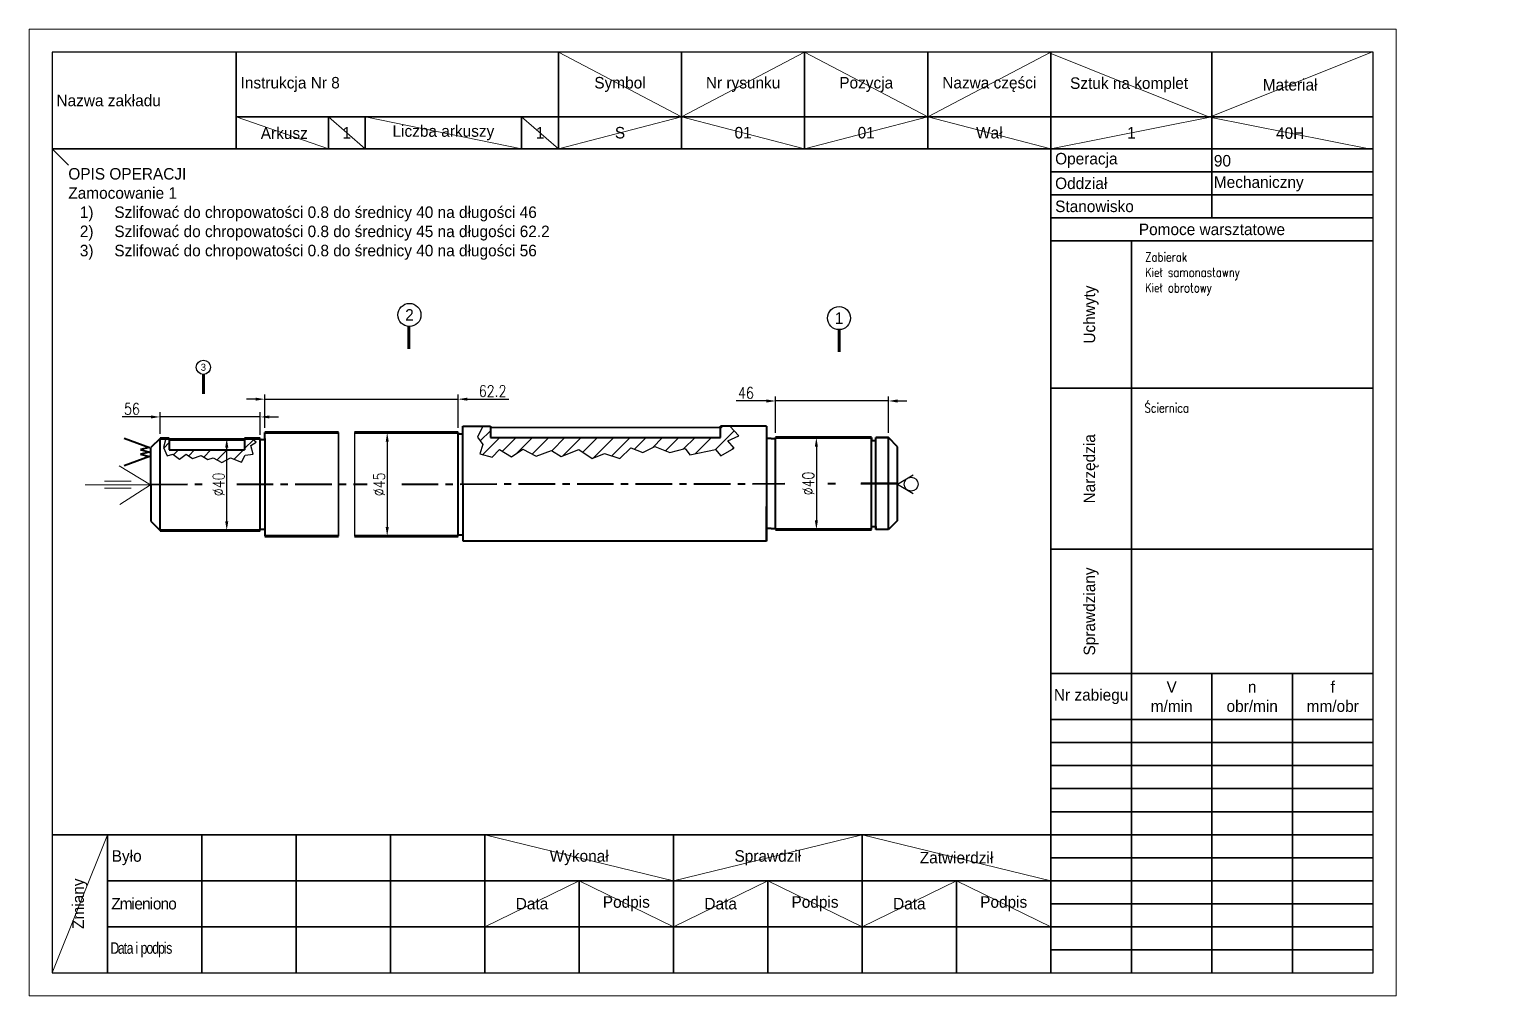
# Model space of a CAD drawing. Extents: x 817 to 2370, y -486 to 502.
# Drawn here: x 2042.4 to 2359.8, y -486 to -276 of the extents above; entities that cross this region are included whole.
import ezdxf

# ---------------------------------------------------------------- set-up
doc = ezdxf.new("R2010")
doc.units = 0
doc.header["$LTSCALE"] = 0.25
doc.header["$PDMODE"] = 2
doc.header["$PDSIZE"] = -5
doc.linetypes.add('CENTER', pattern=[50.8, 31.75, -6.35, 6.35, -6.35])
doc.layers.get('0').update_dxf_attribs({"color": 8, "linetype": 'CONTINUOUS'})
doc.layers.get('Defpoints').update_dxf_attribs({"linetype": 'CONTINUOUS'})
for name, color, linetype, lineweight in [('1', 7, 'CONTINUOUS', 30), ('AM_4', 3, 'CONTINUOUS', 25), ('AM_5', 3, 'CONTINUOUS', 25), ('AM_6', 2, 'CONTINUOUS', 35), ('AM_8', 1, 'CONTINUOUS', 25), ('AM_9', 253, 'CONTINUOUS', 0), ('Gruba linia', 7, 'CONTINUOUS', 50), ('wymiary', 100, 'CONTINUOUS', 20)]:
    doc.layers.add(name, color=color, linetype=linetype, lineweight=lineweight)
for name, color, linetype in [('Krawędzie', 7, 'CONTINUOUS'), ('Kreskowania i linie pomocnicze', 2, 'CONTINUOUS'), ('Osie', 2, 'CENTER')]:
    doc.layers.add(name, color=color, linetype=linetype)
doc.styles.add('ROMANS', font='romans', dxfattribs={"width": 0.8})
doc.linetypes.add('Amzigzag', pattern='A,0.0001,[136,genltshp.shx,S=0.04,R=0,X=0,Y=0],-11', length=11.0001)
doc.dimstyles.new('standard$0', dxfattribs={"dimtxt": 2.5, "dimasz": 2, "dimexe": 1, "dimexo": 1, "dimgap": 0.5, "dimtad": 1, "dimdec": 3, "dimrnd": 0.1, "dimzin": 12, "dimdsep": 46, "dimtxsty": 'ROMANS', "dimcen": 2.5, "dimclrd": 2, "dimclre": 2, "dimclrt": 256, "dimadec": 0, "dimazin": 0, "dimtfac": 0.72, "dimtdec": 3, "dimtmove": 0, "dimatfit": 0, "dimfxl": 1, "dimtvp": 0.72, "dimtolj": 1, "dimtzin": 12, "dimarcsym": 0})
pattern_1 = [(45, (286.0782, -176.2393), (-1.767767, 1.767767), [])]

# ---------------------------------------------------------------- blocks, each defined once
blk = doc.blocks.new('*D78')
at = {"layer": 'AM_5', "color": 2, "lineweight": -2, "transparency": 16777216}
for p, q in [((2082.7, -364.92), (2086.3, -364.92)), ((2085.3, -382.92), (2085.3, -366.92)), ((2082.7, -384.92), (2086.3, -384.92))]:
    blk.add_line(p, q, dxfattribs=at)
at = {"layer": 'AM_5', "color": 2, "lineweight": 40, "transparency": 16777216}
for points in [[(2084.97, -366.92), (2085.64, -366.92), (2085.3, -364.92)], [(2084.97, -382.92), (2085.64, -382.92), (2085.3, -384.92)]]:
    blk.add_solid(points, dxfattribs=at)
at = {"layer": 'Defpoints', "color": 0, "lineweight": 40, "transparency": 16777216}
for p in [(2081.7, -364.92), (2085.3, -364.92), (2081.7, -384.92)]:
    blk.add_point(p, dxfattribs=at)
at = {"layer": 'AM_5', "transparency": 16777216, "insert": (2083.55, -374.92), "char_height": 2.5, "attachment_point": 5, "rotation": 90, "style": 'ROMANS'}
blk.add_mtext('\\A1;%%C4{\\C3;0}', dxfattribs=at)
blk = doc.blocks.new('*D79')
at = {"layer": 'AM_5', "color": 2, "lineweight": -2, "transparency": 16777216}
for p, q in [((2224.43, -364.74), (2212.43, -364.74)), ((2213.43, -366.74), (2213.43, -382.74)), ((2224.43, -384.74), (2212.43, -384.74))]:
    blk.add_line(p, q, dxfattribs=at)
at = {"layer": 'AM_5', "color": 2, "lineweight": 40, "transparency": 16777216}
for points in [[(2213.09, -366.74), (2213.76, -366.74), (2213.43, -364.74)], [(2213.09, -382.74), (2213.76, -382.74), (2213.43, -384.74)]]:
    blk.add_solid(points, dxfattribs=at)
at = {"layer": 'Defpoints', "color": 0, "lineweight": 40, "transparency": 16777216}
for p in [(2225.43, -364.74), (2213.43, -384.74), (2225.43, -384.74)]:
    blk.add_point(p, dxfattribs=at)
at = {"layer": 'AM_5', "transparency": 16777216, "insert": (2211.68, -374.74), "char_height": 2.5, "attachment_point": 5, "rotation": 90, "style": 'ROMANS'}
blk.add_mtext('\\A1;%%C40', dxfattribs=at)
blk = doc.blocks.new('*D80')
at = {"layer": 'AM_5', "color": 2, "lineweight": -2, "transparency": 16777216}
for p, q in [((2068.83, -360.27), (2062.59, -360.27)), ((2070.83, -363.92), (2070.83, -359.27)), ((2092.58, -360.27), (2070.83, -360.27)), ((2092.58, -364.17), (2092.58, -359.27)), ((2094.58, -360.27), (2096.58, -360.27))]:
    blk.add_line(p, q, dxfattribs=at)
at = {"layer": 'AM_5', "color": 2, "lineweight": 40, "transparency": 16777216}
for points in [[(2068.83, -359.94), (2068.83, -360.6), (2070.83, -360.27)], [(2094.58, -359.94), (2094.58, -360.6), (2092.58, -360.27)]]:
    blk.add_solid(points, dxfattribs=at)
at = {"layer": 'Defpoints', "color": 0, "lineweight": 40, "transparency": 16777216}
for p in [(2092.58, -360.27), (2070.83, -364.92), (2092.58, -365.17)]:
    blk.add_point(p, dxfattribs=at)
at = {"layer": 'AM_5', "transparency": 16777216, "insert": (2064.71, -358.52), "char_height": 2.5, "attachment_point": 5, "style": 'ROMANS'}
blk.add_mtext('\\A1;56', dxfattribs=at)
blk = doc.blocks.new('*D82')
at = {"layer": 'AM_5', "color": 2, "lineweight": -2, "transparency": 16777216}
for p, q in [((2202.58, -356.8), (2196.01, -356.8)), ((2204.58, -363.74), (2204.58, -355.8)), ((2229.08, -356.8), (2204.58, -356.8)), ((2229.08, -363.74), (2229.08, -355.8)), ((2231.08, -356.8), (2233.08, -356.8))]:
    blk.add_line(p, q, dxfattribs=at)
at = {"layer": 'AM_5', "color": 2, "lineweight": 40, "transparency": 16777216}
for points in [[(2202.58, -356.47), (2202.58, -357.14), (2204.58, -356.8)], [(2231.08, -356.47), (2231.08, -357.14), (2229.08, -356.8)]]:
    blk.add_solid(points, dxfattribs=at)
at = {"layer": 'Defpoints', "color": 0, "lineweight": 40, "transparency": 16777216}
for p in [(2229.08, -356.8), (2204.58, -364.74), (2229.08, -364.74)]:
    blk.add_point(p, dxfattribs=at)
at = {"layer": 'AM_5', "transparency": 16777216, "insert": (2198.13, -355.05), "char_height": 2.5, "attachment_point": 5, "style": 'ROMANS'}
blk.add_mtext('\\A1;46', dxfattribs=at)
blk = doc.blocks.new('*D88')
at = {"layer": 'AM_5', "color": 2, "lineweight": -2, "transparency": 16777216}
for p, q in [((2093.58, -362.67), (2093.58, -355.41)), ((2135.58, -362.67), (2135.58, -355.41)), ((2091.58, -356.41), (2089.58, -356.41)), ((2093.58, -356.41), (2135.58, -356.41)), ((2137.58, -356.41), (2146.58, -356.41))]:
    blk.add_line(p, q, dxfattribs=at)
at = {"layer": 'AM_5', "color": 2, "lineweight": 40, "transparency": 16777216}
for points in [[(2091.58, -356.08), (2091.58, -356.74), (2093.58, -356.41)], [(2137.58, -356.08), (2137.58, -356.74), (2135.58, -356.41)]]:
    blk.add_solid(points, dxfattribs=at)
at = {"layer": 'Defpoints', "color": 0, "lineweight": 40, "transparency": 16777216}
for p in [(2093.58, -356.41), (2093.58, -363.67), (2135.58, -363.67)]:
    blk.add_point(p, dxfattribs=at)
at = {"layer": 'AM_5', "transparency": 16777216, "insert": (2143.08, -354.66), "char_height": 2.5, "attachment_point": 5, "style": 'ROMANS'}
blk.add_mtext('\\A1;62.2', dxfattribs=at)
blk = doc.blocks.new('*D91')
at = {"layer": 'AM_5', "color": 2, "lineweight": -2, "transparency": 16777216}
for p, q in [((2123.33, -363.67), (2119.17, -363.67)), ((2120.17, -365.67), (2120.17, -384.17)), ((2123.33, -386.17), (2119.17, -386.17))]:
    blk.add_line(p, q, dxfattribs=at)
at = {"layer": 'AM_5', "color": 2, "lineweight": 40, "transparency": 16777216}
for points in [[(2119.84, -365.67), (2120.51, -365.67), (2120.17, -363.67)], [(2119.84, -384.17), (2120.51, -384.17), (2120.17, -386.17)]]:
    blk.add_solid(points, dxfattribs=at)
at = {"layer": 'Defpoints', "color": 0, "lineweight": 40, "transparency": 16777216}
for p in [(2124.33, -363.67), (2120.17, -386.17), (2124.33, -386.17)]:
    blk.add_point(p, dxfattribs=at)
at = {"layer": 'AM_5', "transparency": 16777216, "insert": (2118.42, -374.92), "char_height": 2.5, "attachment_point": 5, "rotation": 90, "style": 'ROMANS'}
blk.add_mtext('\\A1;%%C45', dxfattribs=at)

msp = doc.modelspace()

# ---------------------------------------------------------------- hatches: boundary and pattern name
at = {"layer": 'AM_8'}
h = msp.add_hatch(dxfattribs=at)
h.set_pattern_fill('_U', color=256, scale=2.5, angle=45, style=0, pattern_type=0)
h.set_pattern_definition(pattern_1)
h.paths.add_polyline_path([(2081.1821, -369.5344), (2082.3233, -369.1198), (2084.2427, -370.1563), (2086.1103, -369.1198), (2088.4965, -370.1045), (2089.2747, -368.5497), (2091.0384, -368.3424), (2090.5716, -366.4766), (2091.6609, -365.751), (2090.6753, -364.9209), (2089.1975, -364.9209), (2089.1975, -367.4209), (2072.8258, -367.4209), (2072.8258, -364.9209), (2072.1039, -364.9209), (2071.5851, -366.943), (2072.3632, -368.7052), (2073.5564, -368.3424), (2075.0608, -369.4307), (2076.4614, -368.3424), (2077.862, -369.2753), (2079.7814, -368.6533)])
h = msp.add_hatch(dxfattribs=at)
h.set_pattern_fill('_U', color=1, scale=2.5, angle=45, style=0, pattern_type=0)
h.set_pattern_definition(pattern_1)
h.paths.add_polyline_path([(2142.5879, -362.4893), (2142.5888, -362.2393), (2140.9246, -362.2393), (2139.7993, -364.6539), (2140.9838, -366.2515), (2140.3323, -368.2633), (2142.9975, -369.0325), (2144.5374, -367.3166), (2147.1433, -368.9142), (2149.6308, -367.2574), (2152.5328, -368.7959), (2155.8495, -367.5533), (2157.9816, -368.855), (2161.8313, -367.3166), (2164.6741, -369.3284), (2167.3985, -368.2042), (2170.7151, -369.2692), (2173.1434, -366.9616), (2175.6901, -368.0266), (2178.3552, -366.6657), (2181.5534, -368.0266), (2184.9293, -367.1391), (2185.9361, -368.5), (2191.5168, -367.3752), (2192.6421, -368.7361), (2195.5441, -367.0794), (2194.1819, -365.4818), (2196.551, -364.3575), (2194.6557, -362.2393), (2192.5782, -362.2393), (2192.5782, -364.7393), (2142.5844, -364.7393), (2142.5884, -362.4893)])

# ---------------------------------------------------------------- linework, layer by layer
at = {"layer": '1', "color": 1, "lineweight": 60}
for p, q in [((2135.5782, -363.6709), (2113.0782, -363.6709)), ((2113.0782, -386.1709), (2135.5782, -386.1709))]:
    msp.add_line(p, q, dxfattribs=at)
at = {"layer": '1', "color": 1, "lineweight": 40}
for p, q in [((2135.5782, -385.9209), (2135.5782, -363.6709)), ((2135.5782, -363.6709), (2135.5782, -363.9209)), ((2135.5782, -363.9209), (2136.5888, -363.9209)), ((2136.5888, -362.2393), (2136.5888, -362.4893)), ((2136.6949, -387.2393), (2136.5888, -362.2393)), ((2136.5888, -362.2393), (2142.5888, -362.2393)), ((2135.5782, -386.1709), (2135.5782, -385.9209)), ((2135.5782, -385.9209), (2136.6893, -385.9209)), ((2136.6949, -387.2393), (2136.6949, -386.9893)), ((2202.5782, -387.2393), (2136.6949, -387.2393))]:
    msp.add_line(p, q, dxfattribs=at)
at = {"layer": '1'}
msp.add_lwpolyline([(2047.3808, -481.0326), (2334.3808, -481.0326), (2334.3808, -281.0326), (2047.3808, -281.0326)], close=True, dxfattribs=at)
for centre, radius in [((2125.0066, -338.1037), 2.5), ((2218.3469, -338.8036), 2.5), ((2080.2227, -349.4873), 1.5391)]:
    msp.add_circle(centre, radius, dxfattribs=at)
at = {"layer": 'AM_4', "linetype": 'Amzigzag'}
for p, q in [((2109.5782, -386.1709), (2109.5782, -363.6709)), ((2109.5782, -363.6709), (2109.5782, -386.1709)), ((2113.0782, -363.6709), (2113.0782, -386.1709)), ((2113.0782, -363.6709), (2113.0782, -386.1709))]:
    msp.add_line(p, q, dxfattribs=at)
at = {"layer": 'AM_4'}
for q in [(2234.4938, -372.8745), (2234.4938, -376.8745)]:
    msp.add_line((2231.0297, -374.8745), q, dxfattribs=at)
at = {"layer": 'AM_4', "ltscale": 0.5}
msp.add_circle((2234.0297, -374.8745), 1.5, dxfattribs=at)
at = {"layer": 'AM_6'}
for p, q in [((2087.3808, -281.0326), (2087.3808, -302.0326)), ((2157.3808, -281.0326), (2157.3808, -302.0326)), ((2184.1308, -302.0326), (2184.1308, -281.0326)), ((2210.8808, -302.0326), (2210.8808, -281.0326)), ((2237.6308, -302.0326), (2237.6308, -281.0326)), ((2264.3808, -481.0326), (2264.3808, -281.0326)), ((2299.3808, -281.0326), (2299.3808, -317.0326)), ((2334.3808, -295.0326), (2087.3808, -295.0326)), ((2107.3808, -295.0326), (2107.3808, -302.0326)), ((2115.3808, -302.0326), (2115.3808, -295.0326)), ((2149.3808, -302.0326), (2149.3808, -295.0326)), ((2047.3808, -302.0326), (2334.3808, -302.0326)), ((2334.3808, -307.0326), (2264.3808, -307.0326)), ((2264.3808, -312.0326), (2334.3808, -312.0326)), ((2264.3808, -317.0326), (2334.3808, -317.0326)), ((2264.3808, -322.0326), (2334.3808, -322.0326)), ((2281.8808, -322.0326), (2281.8808, -481.0326)), ((2264.3808, -354.0326), (2334.3808, -354.0326)), ((2264.3808, -389.0326), (2334.3808, -389.0326)), ((2334.3808, -416.0326), (2264.3808, -416.0326)), ((2299.3808, -416.0326), (2299.3808, -481.0326)), ((2316.8808, -416.0326), (2316.8808, -481.0326)), ((2334.3808, -426.0326), (2264.3808, -426.0326)), ((2334.3808, -431.0326), (2264.3808, -431.0326)), ((2334.3808, -436.0326), (2264.3808, -436.0326)), ((2334.3808, -441.0326), (2264.3808, -441.0326)), ((2334.3808, -446.0326), (2264.3808, -446.0326)), ((2264.3808, -451.0326), (2047.3808, -451.0326)), ((2059.3808, -451.0326), (2059.3808, -481.0326)), ((2079.8808, -451.0326), (2079.8808, -481.0326)), ((2100.3808, -451.0326), (2100.3808, -481.0326)), ((2120.8808, -451.0326), (2120.8808, -481.0326)), ((2141.3808, -451.0326), (2141.3808, -481.0326)), ((2182.3808, -451.0326), (2182.3808, -481.0326)), ((2223.3808, -451.0326), (2223.3808, -481.0326)), ((2334.3808, -451.0326), (2264.3808, -451.0326)), ((2334.3808, -456.0326), (2264.3808, -456.0326)), ((2264.3808, -461.0326), (2059.3808, -461.0326)), ((2161.8808, -461.0326), (2161.8808, -481.0326)), ((2202.8808, -461.0326), (2202.8808, -481.0326)), ((2243.8808, -481.0326), (2243.8808, -461.0326)), ((2334.3808, -461.0326), (2264.3808, -461.0326)), ((2334.3808, -466.0326), (2264.3808, -466.0326)), ((2059.3808, -471.0326), (2264.3808, -471.0326)), ((2334.3808, -471.0326), (2264.3808, -471.0326)), ((2334.3808, -476.0326), (2264.3808, -476.0326))]:
    msp.add_line(p, q, dxfattribs=at)
at = {"layer": 'AM_9'}
for p, q in [((2157.3808, -281.0326), (2184.1308, -295.0326)), ((2184.1308, -295.0326), (2210.8808, -281.0326)), ((2210.8808, -281.0326), (2237.6308, -295.0326)), ((2237.6308, -295.0326), (2264.3808, -281.0326)), ((2263.8752, -281.1255), (2298.8752, -295.1255)), ((2298.8752, -295.1255), (2333.8752, -281.1255)), ((2107.3808, -302.0326), (2087.3808, -295.0326)), ((2107.3808, -295.0326), (2115.3808, -302.0326)), ((2149.3808, -302.0326), (2115.3808, -295.0326)), ((2157.3808, -302.0326), (2149.3808, -295.0326)), ((2184.1308, -295.0326), (2157.3808, -302.0326)), ((2210.8808, -302.0326), (2184.1308, -295.0326)), ((2237.6308, -295.0326), (2210.8808, -302.0326)), ((2264.3808, -302.0326), (2237.6308, -295.0326)), ((2299.3808, -295.0326), (2264.3808, -302.0326)), ((2333.8752, -302.1255), (2298.8752, -295.1255)), ((2157.3808, -298.4247), (2157.3808, -298.4247)), ((2047.3808, -302.0326), (2050.9163, -305.5681)), ((2047.3808, -481.0326), (2059.3808, -451.0326)), ((2182.3808, -461.0326), (2141.3808, -451.0326)), ((2223.3808, -451.0326), (2182.3808, -461.0326)), ((2264.3808, -461.0326), (2223.3808, -451.0326)), ((2141.3808, -471.0326), (2161.8808, -461.0326)), ((2161.8808, -461.0326), (2182.3808, -471.0326)), ((2182.3808, -471.0326), (2202.8808, -461.0326)), ((2202.8808, -461.0326), (2223.3808, -471.0326)), ((2223.3808, -471.0326), (2243.8808, -461.0326)), ((2243.8808, -461.0326), (2264.3808, -471.0326))]:
    msp.add_line(p, q, dxfattribs=at)
msp.add_lwpolyline([(2042.3808, -486.0326), (2339.3808, -486.0326), (2339.3808, -276.0326), (2042.3808, -276.0326)], close=True, dxfattribs=at)
at = {"layer": 'Gruba linia', "color": 1, "lineweight": 60}
for p, q in [((2072.8258, -364.9209), (2070.8258, -364.9209)), ((2089.1975, -364.9209), (2092.5782, -364.9209)), ((2204.5782, -364.7393), (2225.4282, -364.7393)), ((2072.8258, -365.1709), (2089.1975, -365.1709)), ((2092.5782, -384.9209), (2070.8258, -384.9209)), ((2204.5782, -384.7393), (2225.4282, -384.7393))]:
    msp.add_line(p, q, dxfattribs=at)
at = {"layer": 'Gruba linia', "color": 1, "lineweight": 40}
for p, q in [((2202.5782, -362.2393), (2202.5782, -387.2393)), ((2229.0782, -364.7393), (2226.3532, -364.7393)), ((2231.0782, -366.7393), (2229.0782, -364.7393)), ((2229.0782, -384.7393), (2229.0782, -364.7393)), ((2231.0782, -369.7393), (2231.0782, -366.7393)), ((2231.0782, -374.7393), (2231.0782, -369.7393)), ((2231.0782, -382.7393), (2231.0782, -374.7393)), ((2202.5782, -387.2393), (2202.5782, -379.7393)), ((2231.0782, -382.7393), (2229.0782, -384.7393)), ((2202.5782, -387.2393), (2202.5782, -384.7393)), ((2229.0782, -384.7393), (2226.3532, -384.7393))]:
    msp.add_line(p, q, dxfattribs=at)
at = {"layer": 'Krawędzie', "color": 1, "lineweight": 40}
for p, q in [((2063.0358, -364.8903), (2068.5358, -366.8903)), ((2070.8258, -364.9209), (2068.8258, -366.9209)), ((2070.8258, -384.9209), (2070.8258, -364.9209)), ((2072.8258, -364.9209), (2072.8258, -367.4209)), ((2089.1975, -364.9209), (2089.1975, -367.4209)), ((2092.5782, -384.7959), (2092.5782, -364.9209)), ((2093.5782, -364.9209), (2093.5782, -363.6709)), ((2093.5782, -364.9209), (2093.5782, -384.9209)), ((2142.5888, -362.2393), (2142.5844, -364.7393)), ((2142.5844, -364.7393), (2192.5782, -364.7393)), ((2142.5888, -362.2393), (2142.5866, -363.4893)), ((2142.5888, -362.2393), (2142.5866, -362.8643)), ((2142.5888, -362.2393), (2142.5879, -362.4893)), ((2142.5879, -362.4893), (2192.5879, -362.5473)), ((2202.5782, -362.2393), (2192.5782, -362.2393)), ((2192.5782, -364.7393), (2192.5782, -362.2393)), ((2204.5782, -384.4893), (2204.5782, -364.7393)), ((2225.4282, -364.7393), (2225.4282, -365.3893)), ((2225.4282, -384.7393), (2225.4282, -364.7393)), ((2226.3532, -365.3893), (2226.3532, -364.7393)), ((2226.3532, -384.7393), (2226.3532, -364.7393)), ((2068.5358, -366.8903), (2066.5358, -367.3726)), ((2066.5358, -367.3726), (2068.5358, -367.8903)), ((2068.5358, -367.8903), (2066.5358, -368.3903)), ((2068.8258, -374.9209), (2068.8258, -366.9209)), ((2072.8258, -367.4209), (2089.1975, -367.4209)), ((2092.5782, -365.1709), (2093.5782, -365.1709)), ((2203.5782, -364.9893), (2202.5782, -364.9893)), ((2203.5782, -364.9893), (2204.5782, -364.9893)), ((2225.4282, -365.3893), (2226.3532, -365.3893)), ((2068.5358, -368.8903), (2063.0358, -370.8903)), ((2066.5358, -368.3903), (2068.5358, -368.8903)), ((2068.8258, -374.9209), (2068.8258, -382.9209)), ((2068.8258, -382.9209), (2070.8258, -384.9209)), ((2092.5782, -384.9209), (2092.5782, -384.6709)), ((2092.5782, -384.6709), (2093.5782, -384.6709)), ((2093.5782, -384.9209), (2093.5782, -386.1709)), ((2203.5782, -384.4893), (2202.5782, -384.4893)), ((2203.5782, -384.4893), (2204.5782, -384.4893)), ((2204.5782, -384.4893), (2204.5782, -384.7393)), ((2225.4282, -384.7393), (2225.4282, -384.0893)), ((2225.4282, -384.0893), (2226.3532, -384.0893)), ((2226.3532, -384.0893), (2226.3532, -384.7393))]:
    msp.add_line(p, q, dxfattribs=at)
at = {"layer": 'Krawędzie', "color": 7, "lineweight": 40, "true_color": 0xffffff}
for p, q in [((2089.1975, -364.9209), (2089.1975, -364.9209)), ((2092.5782, -364.9209), (2092.5782, -365.1709)), ((2226.3532, -364.7393), (2229.0782, -364.7393))]:
    msp.add_line(p, q, dxfattribs=at)
at = {"layer": 'Krawędzie', "color": 1, "lineweight": 60}
for p, q in [((2093.5782, -363.6709), (2109.5782, -363.6709)), ((2093.5782, -386.1709), (2109.5782, -386.1709))]:
    msp.add_line(p, q, dxfattribs=at)
at = {"layer": 'Krawędzie', "color": 1}
for points in [[(2072.1039, -364.9209), (2071.5851, -366.943), (2072.3632, -368.7052), (2073.5564, -368.3424), (2075.0608, -369.4307), (2076.4614, -368.3424), (2077.862, -369.2753), (2079.7814, -368.6533), (2081.1821, -369.5344), (2082.3233, -369.1198), (2084.2427, -370.1563), (2086.1103, -369.1198), (2088.4965, -370.1045), (2089.2747, -368.5497), (2091.0384, -368.3424), (2090.5716, -366.4766), (2091.6609, -365.751), (2090.6753, -364.9209)], [(2140.9246, -362.2393), (2139.7993, -364.6539), (2140.9838, -366.2515), (2140.3323, -368.2633), (2142.9975, -369.0325), (2144.5374, -367.3166), (2147.1433, -368.9142), (2149.6308, -367.2574), (2152.5328, -368.7959), (2155.8495, -367.5533), (2157.9816, -368.855), (2161.8313, -367.3166), (2164.6741, -369.3284), (2167.3985, -368.2042), (2170.7151, -369.2692), (2173.1434, -366.9616), (2175.6901, -368.0266), (2178.3552, -366.6657), (2181.5534, -368.0266), (2184.9293, -367.1391), (2185.9361, -368.5), (2191.5168, -367.3752), (2192.6421, -368.7361), (2195.5441, -367.0794), (2194.1819, -365.4818), (2196.551, -364.3575), (2194.6557, -362.2393)]]:
    msp.add_lwpolyline(points, dxfattribs=at)
at = {"layer": 'Osie', "color": 1, "lineweight": 60}
for p, q in [((2124.8655, -340.6487), (2124.8655, -345.4459)), ((2218.3469, -341.3036), (2218.3469, -346.1008)), ((2080.2227, -351.0265), (2080.2227, -355.2844))]:
    msp.add_line(p, q, dxfattribs=at)
at = {"layer": 'Osie', "color": 7, "lineweight": 40, "true_color": 0xffffff}
for p, q in [((2218.3469, -341.3036), (2218.3469, -341.3036)), ((2223.0782, -374.7393), (2231.0782, -374.7393)), ((2223.0782, -374.7482), (2231.0782, -374.7393))]:
    msp.add_line(p, q, dxfattribs=at)
at = {"layer": 'Osie', "color": 1, "lineweight": 40}
for p, q in [((2068.8258, -374.9209), (2081.2569, -374.907)), ((2087.4717, -374.9001), (2115.7869, -374.8684)), ((2123.3269, -374.8599), (2206.5782, -374.7667)), ((2215.9249, -374.7562), (2217.5782, -374.7544)), ((2231.0782, -374.7393), (2223.0782, -374.7393))]:
    msp.add_line(p, q, dxfattribs=at)
at = {"layer": 'wymiary'}
for p, q in [((2061.9342, -370.8921), (2068.7633, -374.9989)), ((2058.7581, -374.2489), (2064.5157, -374.2489)), ((2068.7633, -374.9989), (2054.5157, -374.9989)), ((2058.7581, -375.7489), (2064.5157, -375.7489)), ((2062.066, -379.3172), (2068.7633, -374.9989))]:
    msp.add_line(p, q, dxfattribs=at)

# ---------------------------------------------------------------- texts
at = {"insert": (2050.8808, -306.1992), "char_height": 2.5, "attachment_point": 1}
msp.add_mtext_dynamic_manual_height_columns('OPIS OPERACJI\\PZamocowanie 1\\P\\pxi-3,l4,t4;1)^ISzlifować do chropowatości 0.8 do średnicy 40 na długości 46\\P2)^ISzlifować do chropowatości 0.8 do średnicy 45 na długości 62.2\\P3)^ISzlifować do chropowatości 0.8 do średnicy 40 na długości 56', width=207.612669, gutter_width=12.5, heights=[0], dxfattribs=at)
at = {"layer": '1', "attachment_point": 5}
for s, insert, char_height in [('2', (2125.0066, -338.1037), 2.5), ('1', (2218.3469, -338.8036), 2.5), ('3', (2080.2227, -349.4873), 1.5391)]:
    msp.add_mtext_dynamic_manual_height_columns(s, width=13.096774, gutter_width=12.5, heights=[0], dxfattribs=dict(at, insert=insert, char_height=char_height))
at = {"layer": 'AM_6', "color": 1, "char_height": 2.5, "attachment_point": 4}
for s, width, insert in [(' Instrukcja Nr 8', 70, (2087.3808, -288.0326)), (' 90', 35, (2298.8752, -304.6255))]:
    msp.add_mtext_dynamic_manual_height_columns(s, width=width, gutter_width=12.5, heights=[0], dxfattribs=dict(at, insert=insert))
at = {"layer": 'AM_6', "char_height": 2.5}
for s, width, heights, insert, attachment_point in [('Symbol', 26.75, [0], (2170.7558, -288.0326), 5), ('Nr rysunku', 26.75, [0], (2197.5058, -288.0326), 5), ('Pozycja', 26.75, [0], (2224.2558, -288.0326), 5), ('Nazwa części', 21.17559, [14.3491], (2251.0058, -288.0326), 5), ('Sztuk na komplet', 27.982124, [11.8269], (2281.3752, -288.1255), 5), ('Materiał', 35, [0], (2316.3752, -288.1255), 5), (' Nazwa zakładu', 40, [16.375], (2047.3808, -291.5326), 4), ('Arkusz', 17.471147, [0], (2097.8056, -298.6382), 5), ('1', 8, [0], (2111.3808, -298.5326), 5), ('Liczba arkuszy', 40.01292, [0], (2132.3808, -298.5326), 5), ('1', 8, [0], (2153.3808, -298.5326), 5), ('{\\C1;S}', 26.75, [0], (2170.7558, -298.5326), 5), ('01', 26.75, [0], (2197.5058, -298.5326), 5), ('01', 26.75, [0], (2224.2558, -298.5326), 5), ('Wał', 26.75, [0], (2251.0058, -298.5326), 5), ('1', 35, [0], (2281.8808, -298.5326), 5), ('{\\C1;40H}', 35, [0], (2316.3752, -298.6255), 5), (' Operacja', 35, [0], (2264.3808, -304.5326), 4), (' Oddział', 35, [0], (2264.3808, -309.5326), 4), (' Mechaniczny', 35, [0], (2298.8752, -309.6255), 4), (' Stanowisko', 35, [0], (2264.3808, -314.5326), 4), ('Pomoce warsztatowe', 70, [0], (2299.3808, -319.5326), 5), ('V\\Pm/min', 17.5, [0], (2290.6308, -421.0326), 5), ('n\\Pobr/min', 17.499992, [0], (2308.1308, -421.0326), 5), ('f\\Pmm/obr', 17.500008, [0], (2325.6308, -421.0326), 5), ('Nr zabiegu', 17.499984, [0], (2273.1308, -421.0326), 5), (' Było', 20.5, [0], (2059.3808, -456.0326), 4), ('Wykonał', 41, [0], (2161.8808, -456.0326), 5), ('Sprawdził', 41, [0], (2202.8808, -456.0326), 5), ('Zatwierdził', 41.000016, [0], (2243.8808, -456.0326), 5), ('{\\T0.9; Zmieniono}', 20.5, [0], (2059.3808, -466.0326), 4), ('Data', 20.5, [0], (2151.6308, -466.0326), 5), ('Podpis', 20.5, [0], (2172.1308, -466.0326), 5), ('Data', 20.5, [0], (2192.6308, -466.0326), 5), ('Podpis', 20.5, [0], (2213.1308, -466.0326), 5), ('Data', 20.5, [0], (2233.6308, -466.0326), 5), ('Podpis', 20.5, [0], (2254.1308, -466.0326), 5), ('{\\W0.8;\\T0.85; Data i podpis}', 20.5, [0], (2059.3808, -476.0326), 4)]:
    msp.add_mtext_dynamic_manual_height_columns(s, width=width, gutter_width=12.5, heights=heights, dxfattribs=dict(at, insert=insert, attachment_point=attachment_point))
at = {"layer": 'AM_6', "char_height": 2.5, "attachment_point": 5, "rotation": 90}
for s, width, insert in [('Uchwyty', 17.5, (2273.1308, -338.0326)), ('Narzędzia', 17.5, (2273.1308, -371.5326)), ('Sprawdziany', 17.5, (2273.1308, -402.5326)), ('Zmiany', 12, (2053.3808, -466.0326))]:
    msp.add_mtext_dynamic_manual_height_columns(s, width=width, gutter_width=12.5, heights=[0], dxfattribs=dict(at, insert=insert))
at = {"layer": 'Kreskowania i linie pomocnicze', "color": 1, "lineweight": 40, "insert": (2284.8808, -324.5326), "char_height": 2, "attachment_point": 1, "style": 'ROMANS'}
msp.add_mtext_dynamic_manual_height_columns('Zabierak\\PKieł samonastawny\\PKieł obrotowy', width=46.5, gutter_width=10, heights=[0], dxfattribs=at)
at = {"layer": 'Osie', "color": 1, "lineweight": 40, "insert": (2284.7233, -357.3037), "char_height": 2, "attachment_point": 1, "style": 'ROMANS'}
msp.add_mtext_dynamic_manual_height_columns('Ściernica', width=44.97836, gutter_width=10, heights=[0], dxfattribs=at)

# ---------------------------------------------------------------- dimensions: what is measured, and where the dimension line sits
at = {"layer": 'AM_5'}
for base, p1, p2, text, picture, middle in [((2093.5782, -356.4092), (2135.5782, -363.6709), (2093.5782, -363.6709), '62.2', '*D88', (2143.0782, -356.4092)), ((2092.5782, -360.2692), (2070.8258, -364.9209), (2092.5782, -365.1709), '56', '*D80', (2064.7068, -360.2692))]:
    dim = msp.add_linear_dim(base=base, p1=p1, p2=p2, text=text, dimstyle='standard$0', override={"dimtm": 0.1}, dxfattribs=at)
    dim.commit()
    dim.dimension.update_dxf_attribs({"geometry": picture, "text_midpoint": middle, "dimtype": 160})
dim = msp.add_linear_dim(base=(2229.0782, -356.804), p1=(2204.5782, -364.7393), p2=(2229.0782, -364.7393), angle=0.000019, text='46', dimstyle='standard$0', override={"dimtm": 0.1}, dxfattribs=at)
dim.commit()
dim.dimension.update_dxf_attribs({"geometry": '*D82', "text_midpoint": (2198.1258, -356.804), "dimtype": 160})
for base, p1, p2, text, override, picture, middle in [((2085.3022, -364.9209), (2081.702, -384.9209), (2081.702, -364.9209), '%%C4{\\C3;0}', {"dimpost": '', "dimtp": 0, "dimtm": 0.1, "dimtdec": 3, "dimtzin": 12}, '*D78', (2083.5522, -374.9209)), ((2120.1724, -386.1709), (2124.3282, -363.6709), (2124.3282, -386.1709), '%%C45', {"dimpost": '', "dimtm": 0.1}, '*D91', (2118.4224, -374.9209))]:
    dim = msp.add_linear_dim(base=base, p1=p1, p2=p2, angle=90, text=text, dimstyle='standard$0', override=override, dxfattribs=at)
    dim.commit()
    dim.dimension.update_dxf_attribs({"geometry": picture, "text_midpoint": middle})
at = {"layer": 'AM_5', "color": 1}
dim = msp.add_linear_dim(base=(2213.4282, -384.7393), p1=(2225.4282, -364.7393), p2=(2225.4282, -384.7393), angle=90, text='%%C40', dimstyle='standard$0', override={"dimpost": '', "dimtm": 0.1}, dxfattribs=at)
dim.commit()
dim.dimension.update_dxf_attribs({"geometry": '*D79', "text_midpoint": (2211.6782, -374.7393)})

doc.saveas('drawing.dxf')
